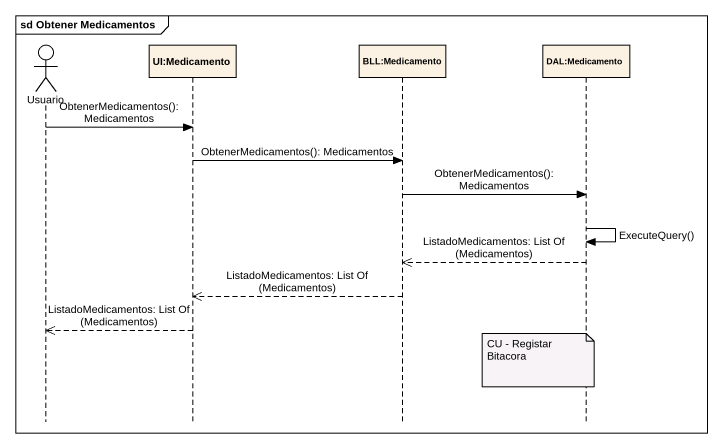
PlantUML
@startuml
mainframe sd Obtener Medicamentos
hide footbox
actor Usuario
participant "UI:Medicamento" as UI_Medicamento
participant "BLL:Medicamento" as BLL_Medicamento
participant "DAL:Medicamento" as DAL_Medicamento

Usuario -> UI_Medicamento : ObtenerMedicamentos(): Medicamentos
UI_Medicamento -> BLL_Medicamento : ObtenerMedicamentos(): Medicamentos
BLL_Medicamento -> DAL_Medicamento : ObtenerMedicamentos(): Medicamentos
DAL_Medicamento -> DAL_Medicamento : ExecuteQuery()
DAL_Medicamento -->> BLL_Medicamento : ListadoMedicamentos: List Of (Medicamentos)
BLL_Medicamento -->> UI_Medicamento : ListadoMedicamentos: List Of (Medicamentos)
UI_Medicamento -->> Usuario : ListadoMedicamentos: List Of (Medicamentos)
note over DAL_Medicamento : CU - Registar Bitacora
@enduml
